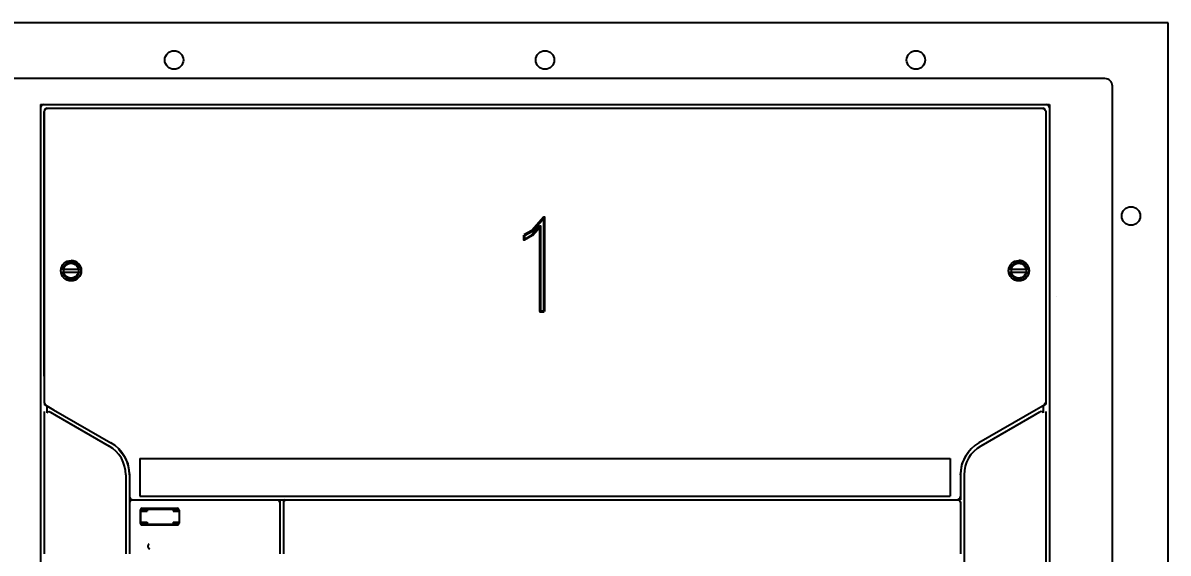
# Model space of a CAD drawing. Header units: inches. Extents: x 6 to 369, y -225 to 2.
# Drawn here: x 33.5 to 45.65, y -26.92 to -21.3 of the extents above; entities that cross this region are included whole.
import ezdxf
from ezdxf.enums import TextEntityAlignment as Align

# ---------------------------------------------------------------- set-up
doc = ezdxf.new("R2010")
doc.units = ezdxf.units.IN
doc.header["$MEASUREMENT"] = 0
doc.linetypes.add('DOT2', pattern=[0.125, 0, -0.125])
doc.linetypes.add('HIDDEN2', pattern=[0.1875, 0.125, -0.0625])
for name, color, linetype in [('Cabinet', 253, 'HIDDEN2'), ('CB_E3_W_HR_3P', 10, 'Continuous'), ('CB_E3_W_HR_3P_DOOR_CUTOUT_FLUSH&EXTENDED_NO-FLANGE', 255, 'Continuous'), ('CB_E3_W_HR_3P_DOOR_CUTOUT_FLUSH_FLANGED', 2, 'Continuous')]:
    doc.layers.add(name, color=color, linetype=linetype)
doc.styles.add('ROMAND', font='ROMAND.shx')

# ---------------------------------------------------------------- blocks, each defined once
blk = doc.blocks.new('A$C065B1C50')
at = {"layer": 'CB_E3_W_HR_3P'}
for centre in [(3.465, 15.512), (7.402, 15.512), (11.339, 15.512), (13.622, 13.858)]:
    blk.add_circle(centre, 0.0984, dxfattribs=at)
at = {"layer": 'CB_E3_W_HR_3P_DOOR_CUTOUT_FLUSH&EXTENDED_NO-FLANGE'}
for p, q in [((13.346, 15.315), (1.457, 15.315)), ((13.425, 0.669), (13.425, 15.236))]:
    blk.add_line(p, q, dxfattribs=at)
blk.add_arc((13.346, 15.236), 0.0787, 0, 90, dxfattribs=at)
at = {"layer": 'CB_E3_W_HR_3P_DOOR_CUTOUT_FLUSH_FLANGED'}
for p, q in [((14.016, 15.906), (0, 15.906)), ((14.016, 0), (14.016, 15.906))]:
    blk.add_line(p, q, dxfattribs=at)

msp = doc.modelspace()

# ---------------------------------------------------------------- linework, layer by layer
at = {"layer": 'Cabinet', "color": 7, "linetype": 'DOT2'}
for p, q in [((33.68553, -22.16254), (44.39419, -22.16254)), ((33.68553, -22.16254), (44.39419, -22.16254)), ((44.39419, -22.16254), (44.39419, -22.16254)), ((44.39419, -22.16254), (44.39419, -36.33577))]:
    msp.add_line(p, q, dxfattribs=at)
at = {"layer": 'CB_E3_W_HR_3P', "color": 7}
for p, q in [((33.68553, -22.16254), (34.02018, -22.16254)), ((33.68553, -22.16254), (33.68553, -36.33577)), ((33.68553, -22.19403), (33.68553, -36.30428)), ((33.71702, -22.16254), (34.02018, -22.16254)), ((33.72188, -22.23412), (33.72188, -25.04348)), ((33.7249, -22.22947), (33.72592, -22.22947)), ((33.7249, -22.22947), (33.7249, -25.32462)), ((33.75275, -22.20327), (33.75452, -22.20327)), ((33.75348, -22.20191), (33.83876, -22.20191)), ((33.83876, -22.20191), (44.24097, -22.20191)), ((34.02018, -22.16254), (44.05955, -22.16254)), ((34.02018, -22.16254), (44.05955, -22.16254)), ((44.05955, -22.16254), (44.39419, -22.16254)), ((44.05955, -22.16254), (44.36271, -22.16254)), ((44.24097, -22.20191), (44.32625, -22.20191)), ((44.32534, -22.20327), (44.32698, -22.20327)), ((44.35381, -22.22947), (44.35483, -22.22947)), ((44.35483, -22.22947), (44.35483, -25.32462)), ((44.35785, -22.23412), (44.35785, -25.33878)), ((44.39419, -22.16254), (44.39419, -36.33577)), ((44.3942, -22.19403), (44.3942, -36.30428)), ((33.90629, -23.9086), (34.11438, -23.9086)), ((33.90629, -23.9401), (34.11438, -23.9401)), ((34.08621, -23.85545), (34.08754, -23.85545)), ((34.10775, -23.88498), (34.10961, -23.88498)), ((43.96534, -23.9086), (44.17344, -23.9086)), ((43.96534, -23.9401), (44.17344, -23.9401)), ((44.14594, -23.85545), (44.14649, -23.85545)), ((44.16717, -23.88498), (44.16836, -23.88498)), ((33.9114, -23.96372), (33.91292, -23.96372)), ((33.93334, -23.99325), (33.93446, -23.99325)), ((43.97046, -23.96372), (43.97161, -23.96372)), ((43.99239, -23.99325), (43.99284, -23.99325)), ((44.14527, -23.99325), (44.14547, -23.99325)), ((44.16681, -23.96372), (44.16741, -23.96372)), ((44.47294, -24.19289), (44.47298, -24.19289)), ((33.7215, -25.33857), (33.72268, -25.33925)), ((33.72268, -25.33925), (33.75273, -25.3566)), ((33.7249, -25.32462), (33.72592, -25.3252)), ((33.75273, -25.3566), (33.75273, -25.43326)), ((33.75273, -25.3566), (33.78449, -25.37494)), ((33.75273, -25.3566), (33.82498, -25.39831)), ((33.82498, -25.39831), (34.43356, -25.74968)), ((44.25475, -25.39831), (43.64616, -25.74968)), ((44.327, -25.3566), (44.25475, -25.39831)), ((44.327, -25.3566), (44.29543, -25.37483)), ((44.35705, -25.33925), (44.327, -25.3566)), ((44.327, -25.3566), (44.327, -25.43326)), ((44.35483, -25.32462), (44.35381, -25.3252)), ((44.35823, -25.33857), (44.35705, -25.33925)), ((33.7249, -25.41927), (33.7249, -26.92632)), ((33.79154, -25.42447), (33.85061, -25.45857)), ((33.85061, -25.45857), (34.41388, -25.78377)), ((44.22912, -25.45857), (43.66585, -25.78377)), ((44.28819, -25.42447), (44.22912, -25.45857)), ((44.35483, -25.41927), (44.35483, -34.21468)), ((34.73868, -25.91451), (34.73868, -26.31608)), ((34.73868, -25.91451), (43.34105, -25.91451)), ((43.34105, -25.91451), (43.34105, -26.31608)), ((34.59105, -26.09063), (34.59105, -26.92632)), ((34.63042, -26.09063), (34.63042, -26.31608)), ((43.44931, -26.09063), (43.44931, -26.31608)), ((43.48868, -26.09063), (43.48868, -34.21963)), ((34.63042, -26.31608), (34.63042, -26.35545)), ((34.63042, -26.35545), (34.63042, -26.37514)), ((34.63042, -26.35545), (34.6501, -26.35545)), ((34.63042, -26.37514), (34.63042, -26.92632)), ((34.64002, -26.36122), (34.63524, -26.37514)), ((34.6501, -26.35545), (34.64002, -26.36122)), ((34.6501, -26.35545), (36.20522, -26.35545)), ((34.73868, -26.31608), (43.34105, -26.31608)), ((36.20522, -26.35545), (36.28396, -26.35545)), ((36.20522, -26.35545), (36.2149, -26.36122)), ((36.2149, -26.36122), (36.21766, -26.37514)), ((36.2249, -26.35545), (36.2249, -26.37514)), ((36.2249, -26.35545), (36.28396, -26.35545)), ((36.2249, -26.37514), (36.2249, -26.92632)), ((36.26989, -26.3654), (36.26427, -26.37514)), ((36.26427, -26.37514), (36.26427, -26.91451)), ((36.2835, -26.36221), (36.26989, -26.3654)), ((36.28396, -26.35545), (43.42963, -26.35545)), ((37.97653, -26.35545), (37.9991, -26.35545)), ((40.08064, -26.35545), (40.10321, -26.35545)), ((42.16162, -26.35545), (42.22928, -26.35545)), ((43.42963, -26.35545), (43.43971, -26.36122)), ((43.42963, -26.35545), (43.44931, -26.35545)), ((43.43971, -26.36122), (43.44325, -26.37514)), ((43.44931, -26.31608), (43.44931, -26.35545)), ((43.44931, -26.37514), (43.44931, -26.91451)), ((34.7436, -26.46373), (34.7436, -26.60152)), ((34.74853, -26.4588), (34.74853, -26.60644)), ((34.74853, -26.47357), (34.81742, -26.47357)), ((34.75345, -26.45388), (35.14715, -26.45388)), ((34.76329, -26.44404), (35.13731, -26.44404)), ((34.81742, -26.45388), (34.81742, -26.47357)), ((35.09301, -26.45388), (35.09301, -26.47357)), ((35.09301, -26.47357), (35.15699, -26.47357)), ((35.15699, -26.46373), (35.15699, -26.60152)), ((34.74853, -26.59167), (34.81742, -26.59167)), ((34.75344, -26.61136), (35.14715, -26.61136)), ((34.81742, -26.59167), (34.81742, -26.61136)), ((35.09301, -26.59167), (35.15699, -26.59167)), ((35.09301, -26.59167), (35.09301, -26.61136)), ((34.76329, -26.62121), (35.13731, -26.62121)), ((34.84651, -26.87584), (34.84649, -26.87588)), ((36.26427, -26.91451), (36.26427, -26.92632)), ((43.44931, -26.91451), (43.44931, -26.92632))]:
    msp.add_line(p, q, dxfattribs=at)
for points in [[(33.71702, -22.16254), (33.69476, -22.17176), (33.68553, -22.19403)], [(33.75348, -22.20191), (33.73399, -22.20998), (33.72592, -22.22947)], [(44.35381, -22.22947), (44.34574, -22.20998), (44.32625, -22.20191)], [(44.3942, -22.19403), (44.38497, -22.17176), (44.36271, -22.16254)], [(33.72592, -25.3252), (33.7397, -25.34907)], [(44.34003, -25.34907), (44.35381, -25.3252)], [(33.75272, -25.43326), (33.75982, -25.42071), (33.77834, -25.41899), (33.79154, -25.42447)], [(44.327, -25.43326), (44.31991, -25.42071), (44.30139, -25.41899), (44.28819, -25.42447)], [(34.51437, -25.81298), (34.57542, -25.89503), (34.61117, -25.97257), (34.63041, -26.09062)], [(43.44932, -26.09062), (43.46881, -25.9726), (43.50874, -25.88873), (43.5404, -25.84108)]]:
    msp.add_lwpolyline(points, dxfattribs=at)
for centre, radius in [((34.01033, -23.92435), 0.10827), ((34.01034, -23.92435), 0.10827), ((44.06939, -23.92435), 0.10827), ((44.06939, -23.92435), 0.10827), ((34.01034, -23.92435), 0.07874), ((44.06939, -23.92435), 0.07874)]:
    msp.add_circle(centre, radius, dxfattribs=at)
for centre, radius, start, end in [((34.01034, -23.92435), 0.10827, 356.149952, 90), ((44.06939, -23.92435), 0.10827, 308.156592, 90), ((34.01034, -23.92435), 0.08858, 10.240931, 169.759069), ((34.01034, -23.92435), 0.08858, 190.239122, 349.760878), ((44.06939, -23.92435), 0.08858, 10.240932, 169.759068), ((44.06939, -23.92435), 0.08858, 190.239121, 349.760879), ((34.23671, -26.09063), 0.3937, 0.000265, 60.000161), ((34.23672, -26.09063), 0.3937, 0.00142, 60), ((43.84301, -26.09063), 0.3937, 120, 179.998371), ((43.84301, -26.09063), 0.3937, 120.000055, 180.000007), ((34.23671, -26.09063), 0.35433, 0.000306, 59.999694), ((43.84302, -26.09063), 0.35433, 120.000089, 179.999911), ((34.66979, -26.31608), 0.03937, 180.006474, 269.993565), ((34.6501, -26.37514), 0.01969, 149.214511, 180.000561), ((36.20522, -26.37514), 0.01969, 0, 40.296039), ((36.28396, -26.37514), 0.01969, 160.020005, 179.999624), ((36.28396, -26.37514), 0.01969, 90.001535, 136.009886), ((43.40994, -26.31608), 0.03937, 270.006364, 359.993514), ((43.42963, -26.37514), 0.01969, 0, 35.137428), ((34.76329, -26.46373), 0.01969, 90.000725, 179.999427), ((35.13731, -26.46373), 0.01969, 0.000588, 89.999292), ((34.76329, -26.60152), 0.01969, 180.000573, 269.999275), ((35.13731, -26.60152), 0.01969, 270.000016, 359.999412), ((34.85517, -26.84758), 0.0296, 125.278289, 252.955562)]:
    msp.add_arc(centre, radius, start, end, dxfattribs=at)

# ---------------------------------------------------------------- block references
at = {"layer": 'Cabinet', "color": 7, "linetype": 'DOT2'}
msp.add_blockref('A$C065B1C50', (31.63829, -37.20191), dxfattribs=at)

# ---------------------------------------------------------------- texts
at = {"color": 7, "style": 'ROMAND'}
msp.add_text('1', height=1, dxfattribs=at).set_placement((38.99035, -24.35803), align=Align.CENTER)

doc.saveas('drawing.dxf')
